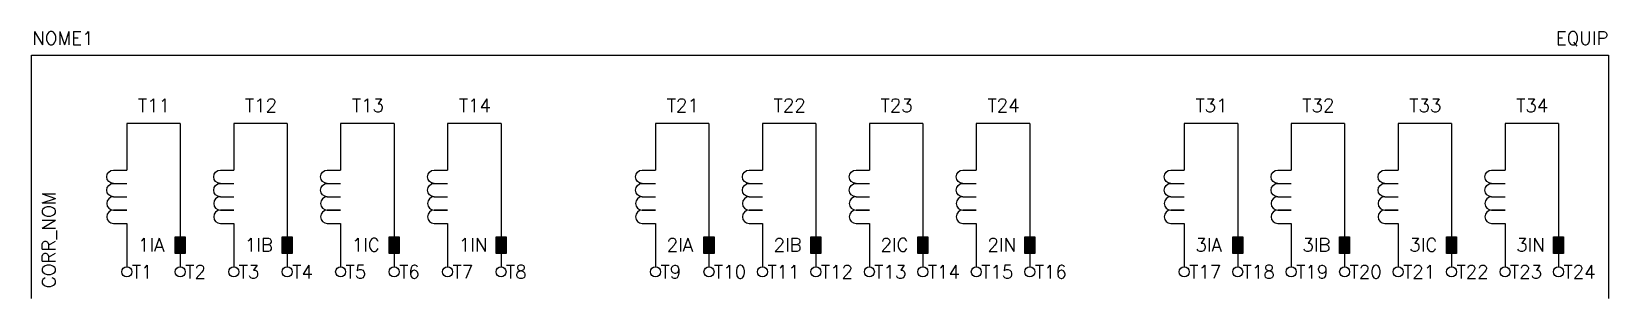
# Model space of a CAD drawing. Extents: x 366 to 602, y 328 to 368.
import ezdxf
from ezdxf.enums import TextEntityAlignment as Align

# ---------------------------------------------------------------- set-up
doc = ezdxf.new("R2010")
doc.units = 0
doc.header["$MEASUREMENT"] = 0
doc.layers.get('0').update_dxf_attribs({"linetype": 'CONTINUOUS'})
doc.styles.add('ROMANS', font='romans')

# ---------------------------------------------------------------- blocks, each defined once
blk = doc.blocks.new('RETANG')
at = {"color": 0}
blk.add_lwpolyline([(2.5, 0), (2.5, 1.5), (0, 1.5), (0, 0)], close=True, dxfattribs=at)
blk.add_solid([(0, 0), (0, 1.5), (2.5, 0), (2.5, 1.5)], dxfattribs=at)

msp = doc.modelspace()

# ---------------------------------------------------------------- linework, layer by layer
for p, q in [((366.26, 364.29), (602.24, 364.29)), ((366.26, 327.79), (366.26, 364.29)), ((602.24, 364.29), (602.24, 327.79)), ((378.52, 347.04), (380.52, 347.04)), ((394.52, 347.04), (396.52, 347.04)), ((410.52, 347.04), (412.52, 347.04)), ((426.52, 347.04), (428.52, 347.04)), ((457.64, 347.04), (459.64, 347.04)), ((473.64, 347.04), (475.64, 347.04)), ((489.64, 347.04), (491.64, 347.04)), ((505.64, 347.04), (507.64, 347.04)), ((536.76, 347.04), (538.76, 347.04)), ((552.76, 347.04), (554.76, 347.04)), ((568.76, 347.04), (570.76, 347.04)), ((584.76, 347.04), (586.76, 347.04)), ((378.52, 345.04), (380.52, 345.04)), ((394.52, 345.04), (396.52, 345.04)), ((410.52, 345.04), (412.52, 345.04)), ((426.52, 345.04), (428.52, 345.04)), ((457.64, 345.04), (459.64, 345.04)), ((473.64, 345.04), (475.64, 345.04)), ((489.64, 345.04), (491.64, 345.04)), ((505.64, 345.04), (507.64, 345.04)), ((536.76, 345.04), (538.76, 345.04)), ((552.76, 345.04), (554.76, 345.04)), ((568.76, 345.04), (570.76, 345.04)), ((584.76, 345.04), (586.76, 345.04)), ((378.52, 343.04), (380.52, 343.04)), ((378.52, 343.04), (380.52, 343.04)), ((394.52, 343.04), (396.52, 343.04)), ((394.52, 343.04), (396.52, 343.04)), ((410.52, 343.04), (412.52, 343.04)), ((410.52, 343.04), (412.52, 343.04)), ((426.52, 343.04), (428.52, 343.04)), ((426.52, 343.04), (428.52, 343.04)), ((457.64, 343.04), (459.64, 343.04)), ((457.64, 343.04), (459.64, 343.04)), ((473.64, 343.04), (475.64, 343.04)), ((473.64, 343.04), (475.64, 343.04)), ((489.64, 343.04), (491.64, 343.04)), ((489.64, 343.04), (491.64, 343.04)), ((505.64, 343.04), (507.64, 343.04)), ((505.64, 343.04), (507.64, 343.04)), ((536.76, 343.04), (538.76, 343.04)), ((536.76, 343.04), (538.76, 343.04)), ((552.76, 343.04), (554.76, 343.04)), ((552.76, 343.04), (554.76, 343.04)), ((568.76, 343.04), (570.76, 343.04)), ((568.76, 343.04), (570.76, 343.04)), ((584.76, 343.04), (586.76, 343.04)), ((584.76, 343.04), (586.76, 343.04)), ((378.52, 341.04), (380.52, 341.04)), ((380.52, 341.04), (378.52, 341.04)), ((394.52, 341.04), (396.52, 341.04)), ((396.52, 341.04), (394.52, 341.04)), ((410.52, 341.04), (412.52, 341.04)), ((412.52, 341.04), (410.52, 341.04)), ((426.52, 341.04), (428.52, 341.04)), ((428.52, 341.04), (426.52, 341.04)), ((457.64, 341.04), (459.64, 341.04)), ((459.64, 341.04), (457.64, 341.04)), ((473.64, 341.04), (475.64, 341.04)), ((475.64, 341.04), (473.64, 341.04)), ((489.64, 341.04), (491.64, 341.04)), ((491.64, 341.04), (489.64, 341.04)), ((505.64, 341.04), (507.64, 341.04)), ((507.64, 341.04), (505.64, 341.04)), ((536.76, 341.04), (538.76, 341.04)), ((538.76, 341.04), (536.76, 341.04)), ((552.76, 341.04), (554.76, 341.04)), ((554.76, 341.04), (552.76, 341.04)), ((568.76, 341.04), (570.76, 341.04)), ((570.76, 341.04), (568.76, 341.04)), ((584.76, 341.04), (586.76, 341.04)), ((586.76, 341.04), (584.76, 341.04)), ((378.52, 339.04), (380.52, 339.04)), ((394.52, 339.04), (396.52, 339.04)), ((410.52, 339.04), (412.52, 339.04)), ((426.52, 339.04), (428.52, 339.04)), ((457.64, 339.04), (459.64, 339.04)), ((473.64, 339.04), (475.64, 339.04)), ((489.64, 339.04), (491.64, 339.04)), ((505.64, 339.04), (507.64, 339.04)), ((536.76, 339.04), (538.76, 339.04)), ((552.76, 339.04), (554.76, 339.04)), ((568.76, 339.04), (570.76, 339.04)), ((584.76, 339.04), (586.76, 339.04))]:
    msp.add_line(p, q)
at = {"color": 0}
for p, q in [((380.52, 354.04), (380.52, 347.04)), ((388.52, 354.04), (380.52, 354.04)), ((388.52, 354.04), (388.52, 332.54)), ((396.52, 354.04), (396.52, 347.04)), ((404.52, 354.04), (396.52, 354.04)), ((404.52, 354.04), (404.52, 332.54)), ((412.52, 354.04), (412.52, 347.04)), ((420.52, 354.04), (412.52, 354.04)), ((420.52, 354.04), (420.52, 332.54)), ((428.52, 354.04), (428.52, 347.04)), ((436.52, 354.04), (428.52, 354.04)), ((436.52, 354.04), (436.52, 332.54)), ((459.64, 354.04), (459.64, 347.04)), ((467.64, 354.04), (459.64, 354.04)), ((467.64, 354.04), (467.64, 332.54)), ((475.64, 354.04), (475.64, 347.04)), ((483.64, 354.04), (475.64, 354.04)), ((483.64, 354.04), (483.64, 332.54)), ((491.64, 354.04), (491.64, 347.04)), ((499.64, 354.04), (491.64, 354.04)), ((499.64, 354.04), (499.64, 332.54)), ((507.64, 354.04), (507.64, 347.04)), ((515.64, 354.04), (507.64, 354.04)), ((515.64, 354.04), (515.64, 332.54)), ((538.76, 354.04), (538.76, 347.04)), ((546.76, 354.04), (538.76, 354.04)), ((546.76, 354.04), (546.76, 332.54)), ((554.76, 354.04), (554.76, 347.04)), ((562.76, 354.04), (554.76, 354.04)), ((562.76, 354.04), (562.76, 332.54)), ((570.76, 354.04), (570.76, 347.04)), ((578.76, 354.04), (570.76, 354.04)), ((578.76, 354.04), (578.76, 332.54)), ((586.76, 354.04), (586.76, 347.04)), ((594.76, 354.04), (586.76, 354.04)), ((594.76, 354.04), (594.76, 332.54)), ((380.52, 339.04), (380.52, 332.54)), ((396.52, 339.04), (396.52, 332.54)), ((412.52, 339.04), (412.52, 332.54)), ((428.52, 339.04), (428.52, 332.54)), ((459.64, 339.04), (459.64, 332.54)), ((475.64, 339.04), (475.64, 332.54)), ((491.64, 339.04), (491.64, 332.54)), ((507.64, 339.04), (507.64, 332.54)), ((538.76, 339.04), (538.76, 332.54)), ((554.76, 339.04), (554.76, 332.54)), ((570.76, 339.04), (570.76, 332.54)), ((586.76, 339.04), (586.76, 332.54))]:
    msp.add_line(p, q, dxfattribs=at)
for points in [[(378.52, 345.04, -1), (378.52, 347.04), (380.52, 347.04)], [(394.52, 345.04, -1), (394.52, 347.04), (396.52, 347.04)], [(410.52, 345.04, -1), (410.52, 347.04), (412.52, 347.04)], [(426.52, 345.04, -1), (426.52, 347.04), (428.52, 347.04)], [(457.64, 345.04, -1), (457.64, 347.04), (459.64, 347.04)], [(473.64, 345.04, -1), (473.64, 347.04), (475.64, 347.04)], [(489.64, 345.04, -1), (489.64, 347.04), (491.64, 347.04)], [(505.64, 345.04, -1), (505.64, 347.04), (507.64, 347.04)], [(536.76, 345.04, -1), (536.76, 347.04), (538.76, 347.04)], [(552.76, 345.04, -1), (552.76, 347.04), (554.76, 347.04)], [(568.76, 345.04, -1), (568.76, 347.04), (570.76, 347.04)], [(584.76, 345.04, -1), (584.76, 347.04), (586.76, 347.04)], [(378.52, 343.04, -1), (378.52, 345.04), (380.52, 345.04)], [(394.52, 343.04, -1), (394.52, 345.04), (396.52, 345.04)], [(410.52, 343.04, -1), (410.52, 345.04), (412.52, 345.04)], [(426.52, 343.04, -1), (426.52, 345.04), (428.52, 345.04)], [(457.64, 343.04, -1), (457.64, 345.04), (459.64, 345.04)], [(473.64, 343.04, -1), (473.64, 345.04), (475.64, 345.04)], [(489.64, 343.04, -1), (489.64, 345.04), (491.64, 345.04)], [(505.64, 343.04, -1), (505.64, 345.04), (507.64, 345.04)], [(536.76, 343.04, -1), (536.76, 345.04), (538.76, 345.04)], [(552.76, 343.04, -1), (552.76, 345.04), (554.76, 345.04)], [(568.76, 343.04, -1), (568.76, 345.04), (570.76, 345.04)], [(584.76, 343.04, -1), (584.76, 345.04), (586.76, 345.04)], [(378.52, 341.04, 1), (378.52, 339.04), (380.52, 339.04)], [(394.52, 341.04, 1), (394.52, 339.04), (396.52, 339.04)], [(410.52, 341.04, 1), (410.52, 339.04), (412.52, 339.04)], [(426.52, 341.04, 1), (426.52, 339.04), (428.52, 339.04)], [(457.64, 341.04, 1), (457.64, 339.04), (459.64, 339.04)], [(473.64, 341.04, 1), (473.64, 339.04), (475.64, 339.04)], [(489.64, 341.04, 1), (489.64, 339.04), (491.64, 339.04)], [(505.64, 341.04, 1), (505.64, 339.04), (507.64, 339.04)], [(536.76, 341.04, 1), (536.76, 339.04), (538.76, 339.04)], [(552.76, 341.04, 1), (552.76, 339.04), (554.76, 339.04)], [(568.76, 341.04, 1), (568.76, 339.04), (570.76, 339.04)], [(584.76, 341.04, 1), (584.76, 339.04), (586.76, 339.04)]]:
    msp.add_lwpolyline(points, format="xyb")
for centre in [(380.52, 331.79), (388.52, 331.79), (396.52, 331.79), (404.52, 331.79), (412.52, 331.79), (420.52, 331.79), (428.52, 331.79), (436.52, 331.79), (459.64, 331.79), (467.64, 331.79), (475.64, 331.79), (483.64, 331.79), (491.64, 331.79), (499.64, 331.79), (507.64, 331.79), (515.64, 331.79), (538.76, 331.79), (546.76, 331.79), (554.76, 331.79), (562.76, 331.79), (570.76, 331.79), (578.76, 331.79), (586.76, 331.79), (594.76, 331.79)]:
    msp.add_circle(centre, 0.75, dxfattribs=at)
for centre in [(378.52, 342.04), (394.52, 342.04), (410.52, 342.04), (426.52, 342.04), (457.64, 342.04), (473.64, 342.04), (489.64, 342.04), (505.64, 342.04), (536.76, 342.04), (552.76, 342.04), (568.76, 342.04), (584.76, 342.04)]:
    msp.add_arc(centre, 1, 90, 270)

# ---------------------------------------------------------------- block references
at = {"xscale": -1, "rotation": 90}
for p in [(389.27, 337.04), (405.27, 337.04), (421.27, 337.04), (437.27, 337.04), (468.39, 337.04), (484.39, 337.04), (500.39, 337.04), (516.39, 337.04), (547.51, 337.04), (563.51, 337.04), (579.51, 337.04), (595.51, 337.04)]:
    msp.add_blockref('RETANG', p, dxfattribs=at)

# ---------------------------------------------------------------- texts
at = {"style": 'ROMANS'}
for s, p in [('T11', (384.6, 356.75)), ('T12', (400.6, 356.75)), ('T13', (416.6, 356.75)), ('T14', (432.6, 356.75)), ('T21', (463.72, 356.75)), ('T22', (479.72, 356.75)), ('T23', (495.72, 356.75)), ('T24', (511.72, 356.75)), ('T31', (542.84, 356.75)), ('T32', (558.84, 356.75)), ('T33', (574.84, 356.75)), ('T34', (590.84, 356.75))]:
    msp.add_text(s, height=2, dxfattribs=at).set_placement(p, align=Align.MIDDLE_CENTER)
for s, p in [('1IA', (382.19, 335.83)), ('1IB', (398.19, 335.83)), ('1IC', (414.19, 335.83)), ('1IN', (430.19, 335.83)), ('2IA', (461.31, 335.83)), ('2IB', (477.31, 335.83)), ('2IC', (493.31, 335.83)), ('2IN', (509.31, 335.83)), ('3IA', (540.43, 335.83)), ('3IB', (556.43, 335.83)), ('3IC', (572.43, 335.83)), ('3IN', (588.43, 335.83))]:
    msp.add_text(s, height=2, dxfattribs=at).set_placement(p, align=Align.MIDDLE_LEFT)
at = {"lineweight": -3, "style": 'ROMANS'}
msp.add_attdef('NOME1', text='', height=2, dxfattribs=at).set_placement((370.96, 366.83), align=Align.MIDDLE_CENTER)
msp.add_attdef('EQUIP', text='', height=2, dxfattribs=at).set_placement((602.24, 366.83), align=Align.MIDDLE_RIGHT)
msp.add_attdef('CORR_NOM', text='', height=2, rotation=90, dxfattribs=at).set_placement((368.85, 329.34), align=Align.MIDDLE_LEFT)
for tag, p in [('T1', (381.27, 331.79)), ('T2', (389.27, 331.79)), ('T3', (397.27, 331.79)), ('T4', (405.27, 331.79)), ('T5', (413.27, 331.79)), ('T6', (421.27, 331.79)), ('T7', (429.27, 331.79)), ('T8', (437.27, 331.79)), ('T9', (460.39, 331.79)), ('T10', (468.39, 331.79)), ('T11', (476.39, 331.79)), ('T12', (484.39, 331.79)), ('T13', (492.39, 331.79)), ('T14', (500.39, 331.79)), ('T15', (508.39, 331.79)), ('T16', (516.39, 331.79)), ('T17', (539.51, 331.79)), ('T18', (547.51, 331.79)), ('T19', (555.51, 331.79)), ('T20', (563.51, 331.79)), ('T21', (571.51, 331.79)), ('T22', (579.51, 331.79)), ('T23', (587.51, 331.79)), ('T24', (595.51, 331.79))]:
    msp.add_attdef(tag, text='', height=2, dxfattribs=at).set_placement(p, align=Align.MIDDLE_LEFT)

doc.saveas('drawing.dxf')
